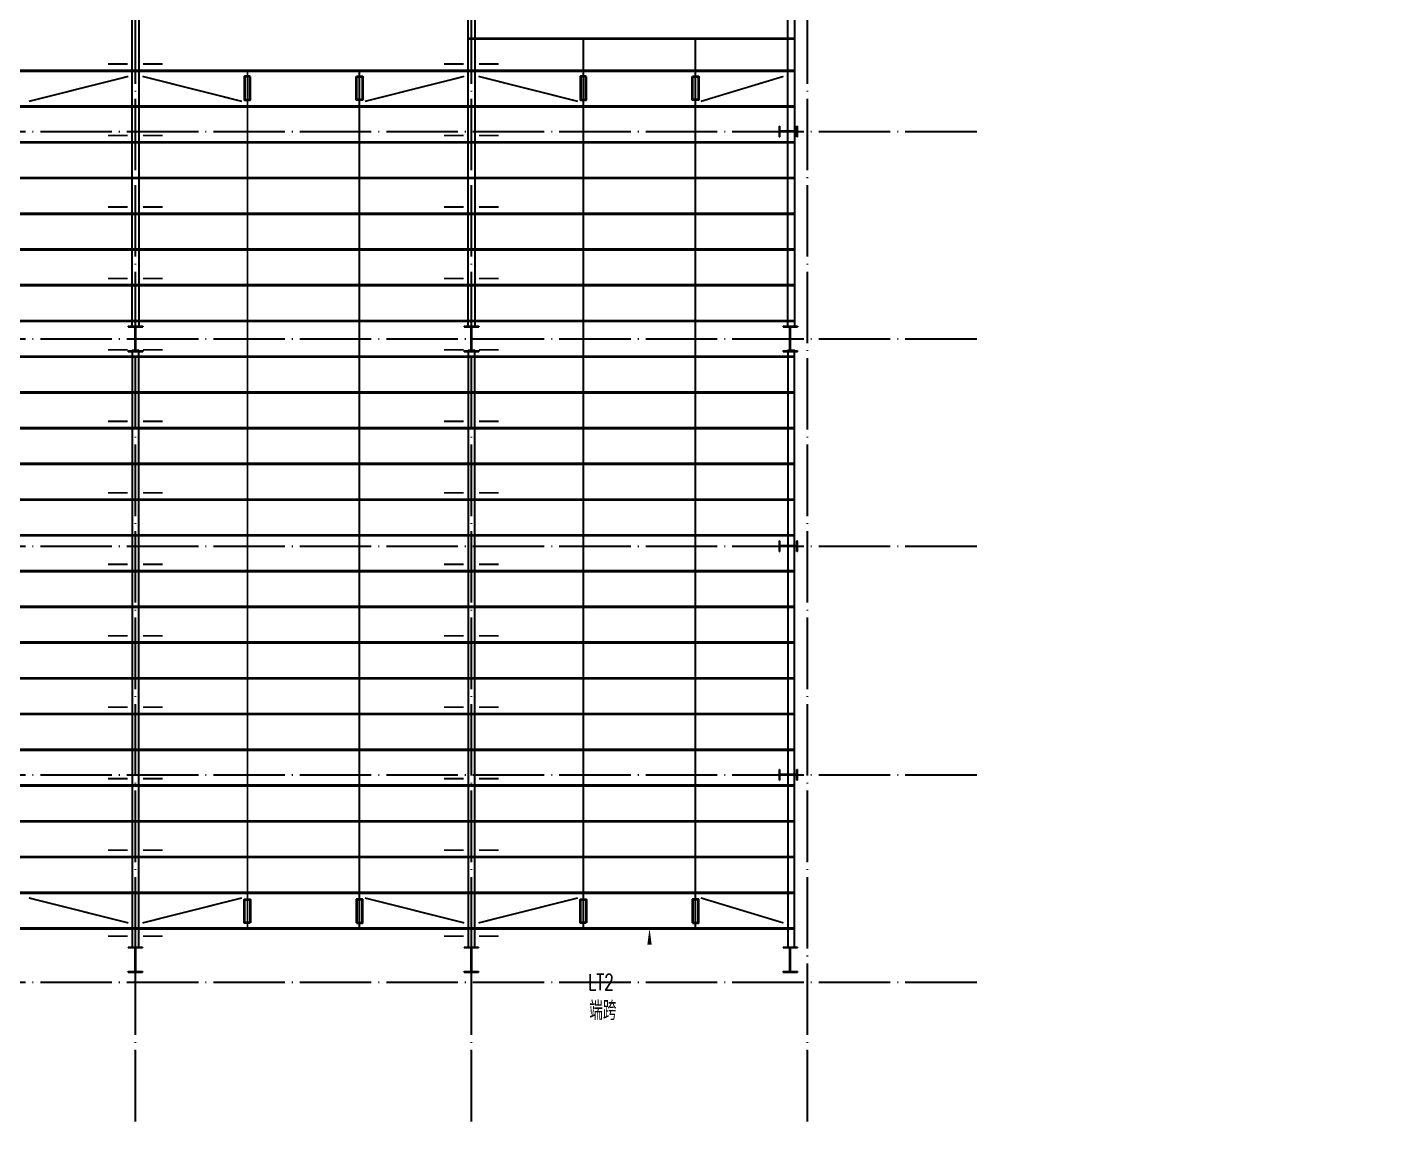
# Model space of a CAD drawing. Extents: x 95752 to 843522, y -411933 to 75567.
# Drawn here: x 696016 to 734137, y 6595 to 37727 of the extents above; entities that cross this region are included whole.
import ezdxf

# ---------------------------------------------------------------- set-up
doc = ezdxf.new("R2010")
doc.units = 0
doc.header["$LTSCALE"] = 1000
doc.header["$MEASUREMENT"] = 0
doc.linetypes.add('DOTE', pattern=[2.42, 2, -0.2, 0.02, -0.2])
for name, color, linetype in [('13', 4, 'Continuous'), ('_0', 7, 'Continuous'), ('C-粗线', 51, 'Continuous'), ('DIM_SYMB', 3, 'Continuous'), ('DOTE', 1, 'Continuous'), ('屋架梁', 2, 'Continuous'), ('檩条', 4, 'Continuous')]:
    doc.layers.add(name, color=color, linetype=linetype)
doc.layers.add('14', color=2, linetype='Continuous', lineweight=20)
doc.layers.add('拉杆', color=3, linetype='Continuous', lineweight=35)
doc.styles.add('_HZTXT', font='gs_txt.shx', dxfattribs={"width": 0.8, "bigfont": 'hzdx.shx'})
doc.styles.add('_TCH_DIM', font='SIMPLEX', dxfattribs={"bigfont": 'GBCBIG'})
doc.styles.add('HT', font='simhei.ttf')
doc.styles.add('HZTXT', font='romans.shx', dxfattribs={"width": 0.7, "bigfont": 'hzdx.shx'})
doc.styles.add('hztxt0', font='romans.shx', dxfattribs={"bigfont": 'gbcbig0.shx'})
doc.styles.get("Standard").update_dxf_attribs({"font": 'gbenor.shx', "bigfont": 'gbcbig.shx'})
doc.styles.add('宋体', font='SimSun.ttf')

# ---------------------------------------------------------------- blocks, each defined once
blk = doc.blocks.new('钢柱模板')
at = {"layer": 'C-粗线', "color": 6}
for p, q in [((-126612, -233033), (-126600, -233033)), ((-126612, -233333), (-126612, -233033)), ((-126612, -233033), (-126600, -233033)), ((-126612, -233333), (-126612, -233033)), ((-126600, -233333), (-126600, -233033)), ((-126600, -233333), (-126600, -233033)), ((-126592, -233174), (-126600, -233166)), ((-126592, -233174), (-126600, -233166)), ((-126124, -233174), (-126600, -233174)), ((-126124, -233174), (-126600, -233174)), ((-126592, -233192), (-126600, -233200)), ((-126124, -233192), (-126600, -233192)), ((-126592, -233192), (-126600, -233200)), ((-126124, -233192), (-126600, -233192)), ((-126132, -233174), (-126124, -233166)), ((-126132, -233174), (-126124, -233166)), ((-126132, -233192), (-126124, -233200)), ((-126132, -233192), (-126124, -233200)), ((-126124, -233033), (-126112, -233033)), ((-126124, -233333), (-126124, -233033)), ((-126124, -233033), (-126112, -233033)), ((-126124, -233333), (-126124, -233033)), ((-126112, -233333), (-126112, -233033)), ((-126112, -233333), (-126112, -233033)), ((-126612, -233333), (-126600, -233333)), ((-126612, -233333), (-126600, -233333)), ((-126112, -233333), (-126124, -233333)), ((-126112, -233333), (-126124, -233333)), ((-144837, -238633), (-144837, -238645)), ((-144837, -238633), (-144427, -238633)), ((-144837, -238633), (-144837, -238645)), ((-144837, -238633), (-144427, -238633)), ((-144427, -238633), (-144427, -238645)), ((-144427, -238633), (-144427, -238645)), ((-135437, -238633), (-135437, -238645)), ((-135437, -238633), (-135027, -238633)), ((-135437, -238633), (-135437, -238645)), ((-135437, -238633), (-135027, -238633)), ((-135027, -238633), (-135027, -238645)), ((-135027, -238633), (-135027, -238645)), ((-126512, -238633), (-126512, -238645)), ((-126512, -238633), (-126112, -238633)), ((-126512, -238633), (-126512, -238645)), ((-126512, -238633), (-126112, -238633)), ((-126112, -238633), (-126112, -238645)), ((-126112, -238633), (-126112, -238645)), ((-144837, -238645), (-144427, -238645)), ((-144837, -238645), (-144427, -238645)), ((-144641, -238653), (-144649, -238645)), ((-144641, -238653), (-144649, -238645)), ((-144641, -239321), (-144641, -238645)), ((-144641, -239321), (-144641, -238645)), ((-144623, -238653), (-144615, -238645)), ((-144623, -239321), (-144623, -238645)), ((-144623, -238653), (-144615, -238645)), ((-144623, -239321), (-144623, -238645)), ((-135437, -238645), (-135027, -238645)), ((-135437, -238645), (-135027, -238645)), ((-135241, -238653), (-135249, -238645)), ((-135241, -238653), (-135249, -238645)), ((-135241, -239321), (-135241, -238645)), ((-135241, -239321), (-135241, -238645)), ((-135223, -238653), (-135215, -238645)), ((-135223, -239321), (-135223, -238645)), ((-135223, -238653), (-135215, -238645)), ((-135223, -239321), (-135223, -238645)), ((-126512, -238645), (-126112, -238645)), ((-126512, -238645), (-126112, -238645)), ((-126321, -238653), (-126329, -238645)), ((-126321, -238653), (-126329, -238645)), ((-126321, -239321), (-126321, -238645)), ((-126321, -239321), (-126321, -238645)), ((-126303, -238653), (-126295, -238645)), ((-126303, -239321), (-126303, -238645)), ((-126303, -238653), (-126295, -238645)), ((-126303, -239321), (-126303, -238645)), ((-144837, -239333), (-144837, -239321)), ((-144837, -239321), (-144427, -239321)), ((-144837, -239333), (-144837, -239321)), ((-144837, -239321), (-144427, -239321)), ((-144837, -239333), (-144427, -239333)), ((-144837, -239333), (-144427, -239333)), ((-144641, -239313), (-144649, -239321)), ((-144641, -239313), (-144649, -239321)), ((-144623, -239313), (-144615, -239321)), ((-144623, -239313), (-144615, -239321)), ((-144427, -239321), (-144427, -239333)), ((-144427, -239321), (-144427, -239333)), ((-135437, -239333), (-135437, -239321)), ((-135437, -239321), (-135027, -239321)), ((-135437, -239333), (-135437, -239321)), ((-135437, -239321), (-135027, -239321)), ((-135437, -239333), (-135027, -239333)), ((-135437, -239333), (-135027, -239333)), ((-135241, -239313), (-135249, -239321)), ((-135241, -239313), (-135249, -239321)), ((-135223, -239313), (-135215, -239321)), ((-135223, -239313), (-135215, -239321)), ((-135027, -239321), (-135027, -239333)), ((-135027, -239321), (-135027, -239333)), ((-126512, -239333), (-126512, -239321)), ((-126512, -239321), (-126112, -239321)), ((-126512, -239333), (-126512, -239321)), ((-126512, -239321), (-126112, -239321)), ((-126512, -239333), (-126112, -239333)), ((-126512, -239333), (-126112, -239333)), ((-126321, -239313), (-126329, -239321)), ((-126321, -239313), (-126329, -239321)), ((-126303, -239313), (-126295, -239321)), ((-126303, -239313), (-126295, -239321)), ((-126112, -239321), (-126112, -239333)), ((-126112, -239321), (-126112, -239333)), ((-126612, -244633), (-126600, -244633)), ((-126612, -244933), (-126612, -244633)), ((-126612, -244633), (-126600, -244633)), ((-126612, -244933), (-126612, -244633)), ((-126600, -244933), (-126600, -244633)), ((-126600, -244933), (-126600, -244633)), ((-126124, -244633), (-126112, -244633)), ((-126124, -244933), (-126124, -244633)), ((-126124, -244633), (-126112, -244633)), ((-126124, -244933), (-126124, -244633)), ((-126112, -244933), (-126112, -244633)), ((-126112, -244933), (-126112, -244633)), ((-126612, -244933), (-126600, -244933)), ((-126612, -244933), (-126600, -244933)), ((-126592, -244774), (-126600, -244766)), ((-126592, -244774), (-126600, -244766)), ((-126124, -244774), (-126600, -244774)), ((-126124, -244774), (-126600, -244774)), ((-126592, -244792), (-126600, -244800)), ((-126124, -244792), (-126600, -244792)), ((-126592, -244792), (-126600, -244800)), ((-126124, -244792), (-126600, -244792)), ((-126132, -244774), (-126124, -244766)), ((-126132, -244774), (-126124, -244766)), ((-126132, -244792), (-126124, -244800)), ((-126132, -244792), (-126124, -244800)), ((-126112, -244933), (-126124, -244933)), ((-126112, -244933), (-126124, -244933)), ((-126612, -251033), (-126600, -251033)), ((-126612, -251333), (-126612, -251033)), ((-126612, -251033), (-126600, -251033)), ((-126612, -251333), (-126612, -251033)), ((-126600, -251333), (-126600, -251033)), ((-126600, -251333), (-126600, -251033)), ((-126592, -251174), (-126600, -251166)), ((-126592, -251174), (-126600, -251166)), ((-126124, -251174), (-126600, -251174)), ((-126124, -251174), (-126600, -251174)), ((-126592, -251192), (-126600, -251200)), ((-126124, -251192), (-126600, -251192)), ((-126592, -251192), (-126600, -251200)), ((-126124, -251192), (-126600, -251192)), ((-126132, -251174), (-126124, -251166)), ((-126132, -251174), (-126124, -251166)), ((-126132, -251192), (-126124, -251200)), ((-126132, -251192), (-126124, -251200)), ((-126124, -251033), (-126112, -251033)), ((-126124, -251333), (-126124, -251033)), ((-126124, -251033), (-126112, -251033)), ((-126124, -251333), (-126124, -251033)), ((-126112, -251333), (-126112, -251033)), ((-126112, -251333), (-126112, -251033)), ((-126612, -251333), (-126600, -251333)), ((-126612, -251333), (-126600, -251333)), ((-126112, -251333), (-126124, -251333)), ((-126112, -251333), (-126124, -251333)), ((-144832, -256003), (-144832, -256015)), ((-144832, -256003), (-144432, -256003)), ((-144832, -256003), (-144832, -256015)), ((-144832, -256003), (-144432, -256003)), ((-144832, -256015), (-144432, -256015)), ((-144832, -256015), (-144432, -256015)), ((-144641, -256023), (-144649, -256015)), ((-144641, -256023), (-144649, -256015)), ((-144641, -256691), (-144641, -256015)), ((-144641, -256691), (-144641, -256015)), ((-144623, -256023), (-144615, -256015)), ((-144623, -256691), (-144623, -256015)), ((-144623, -256023), (-144615, -256015)), ((-144623, -256691), (-144623, -256015)), ((-144432, -256003), (-144432, -256015)), ((-144432, -256003), (-144432, -256015)), ((-135432, -256003), (-135432, -256015)), ((-135432, -256003), (-135032, -256003)), ((-135432, -256003), (-135432, -256015)), ((-135432, -256003), (-135032, -256003)), ((-135432, -256015), (-135032, -256015)), ((-135432, -256015), (-135032, -256015)), ((-135241, -256023), (-135249, -256015)), ((-135241, -256023), (-135249, -256015)), ((-135241, -256691), (-135241, -256015)), ((-135241, -256691), (-135241, -256015)), ((-135223, -256023), (-135215, -256015)), ((-135223, -256691), (-135223, -256015)), ((-135223, -256023), (-135215, -256015)), ((-135223, -256691), (-135223, -256015)), ((-135032, -256003), (-135032, -256015)), ((-135032, -256003), (-135032, -256015)), ((-126512, -256003), (-126512, -256015)), ((-126512, -256003), (-126112, -256003)), ((-126512, -256003), (-126512, -256015)), ((-126512, -256003), (-126112, -256003)), ((-126512, -256015), (-126112, -256015)), ((-126512, -256015), (-126112, -256015)), ((-126321, -256023), (-126329, -256015)), ((-126321, -256023), (-126329, -256015)), ((-126321, -256691), (-126321, -256015)), ((-126321, -256691), (-126321, -256015)), ((-126303, -256023), (-126295, -256015)), ((-126303, -256691), (-126303, -256015)), ((-126303, -256023), (-126295, -256015)), ((-126303, -256691), (-126303, -256015)), ((-126112, -256003), (-126112, -256015)), ((-126112, -256003), (-126112, -256015)), ((-144832, -256703), (-144832, -256691)), ((-144832, -256691), (-144432, -256691)), ((-144832, -256703), (-144832, -256691)), ((-144832, -256691), (-144432, -256691)), ((-144832, -256703), (-144432, -256703)), ((-144832, -256703), (-144432, -256703)), ((-144641, -256683), (-144649, -256691)), ((-144641, -256683), (-144649, -256691)), ((-144623, -256683), (-144615, -256691)), ((-144623, -256683), (-144615, -256691)), ((-144432, -256691), (-144432, -256703)), ((-144432, -256691), (-144432, -256703)), ((-135432, -256703), (-135432, -256691)), ((-135432, -256691), (-135032, -256691)), ((-135432, -256703), (-135432, -256691)), ((-135432, -256691), (-135032, -256691)), ((-135432, -256703), (-135032, -256703)), ((-135432, -256703), (-135032, -256703)), ((-135241, -256683), (-135249, -256691)), ((-135241, -256683), (-135249, -256691)), ((-135223, -256683), (-135215, -256691)), ((-135223, -256683), (-135215, -256691)), ((-135032, -256691), (-135032, -256703)), ((-135032, -256691), (-135032, -256703)), ((-126512, -256703), (-126512, -256691)), ((-126512, -256691), (-126112, -256691)), ((-126512, -256703), (-126512, -256691)), ((-126512, -256691), (-126112, -256691)), ((-126512, -256703), (-126112, -256703)), ((-126512, -256703), (-126112, -256703)), ((-126321, -256683), (-126329, -256691)), ((-126321, -256683), (-126329, -256691)), ((-126303, -256683), (-126295, -256691)), ((-126303, -256683), (-126295, -256691)), ((-126112, -256691), (-126112, -256703)), ((-126112, -256691), (-126112, -256703))]:
    blk.add_line(p, q, dxfattribs=at)
blk = doc.blocks.new('zw-02')
at = {"layer": 'DOTE', "linetype": 'DOTE'}
for p, q in [((383743, 4846), (383743, 63646)), ((393143, 4846), (393143, 63646)), ((402543, 4846), (402543, 63646)), ((303643, 32546), (407443, 32546)), ((303643, 26746), (407443, 26746)), ((303643, 20946), (407443, 20946)), ((303643, 14546), (407443, 14546)), ((303643, 8746), (407443, 8746))]:
    blk.add_line(p, q, dxfattribs=at)
blk = doc.blocks.new('弘吉车间2')
at = {"layer": '14'}
h = blk.add_hatch(dxfattribs=at)
h.set_pattern_fill('ANSI31', color=256, scale=100, angle=135, style=0)
h.set_pattern_definition([(180, (-226475.39, -78017.824), (-3e-15, -12.5), [])])
edge = h.paths.add_edge_path()
edge.add_line((-9011, 2855), (-9011, 2773))
edge.add_line((-9011, 2773), (-9152, 2773))
edge.add_line((-9152, 2773), (-9152, 3084))
edge.add_arc((-9062, 3084), 90, 90, 180, ccw=False)
edge.add_line((-9062, 3174), (-8271, 3174))
edge.add_arc((-8271, 3084), 90, 0, 90, ccw=False)
edge.add_line((-8181, 3084), (-8181, 2768))
edge.add_line((-8181, 2768), (-8311, 2768))
edge.add_line((-8311, 2768), (-8311, 2862))
edge.add_line((-8311, 2862), (-8282, 2862))
edge.add_line((-8282, 2862), (-8268, 2862))
edge.add_line((-8268, 2862), (-8268, 3074))
edge.add_line((-8268, 3074), (-9055, 3074))
edge.add_line((-9055, 3074), (-9055, 2855))
edge.add_line((-9055, 2855), (-9011, 2855))
h.paths.add_polyline_path([(-8629, 2622), (-8629, 3030), (-8321, 3030), (-8321, 2942), (-8535, 2942), (-8535, 2855), (-8362, 2855), (-8362, 2525), (-8542, 2525), (-8542, 2442), (-8320, 2442), (-8320, 2365), (-8628, 2365), (-8628, 2526), (-8697, 2526), (-8697, 2365), (-9006, 2365), (-9006, 2442), (-8784, 2442), (-8784, 2525), (-8963, 2525), (-8963, 2855), (-8790, 2855), (-8790, 2942), (-9004, 2942), (-9004, 3030), (-8697, 3030), (-8697, 2622)])
h.paths.add_polyline_path([(-8874, 2772), (-8776, 2772), (-8776, 2616), (-8874, 2616)], flags=16)
h.paths.add_polyline_path([(-8452, 2772), (-8549, 2772), (-8549, 2616), (-8452, 2616)], flags=16)
edge = h.paths.add_edge_path()
edge.add_line((-9011, 2525), (-9011, 2607))
edge.add_line((-9011, 2607), (-9152, 2607))
edge.add_line((-9152, 2607), (-9152, 2296))
edge.add_arc((-9062, 2296), 90, 180, 270)
edge.add_line((-9062, 2206), (-8271, 2206))
edge.add_arc((-8271, 2296), 90, 270, 360)
edge.add_line((-8181, 2296), (-8181, 2612))
edge.add_line((-8181, 2612), (-8311, 2612))
edge.add_line((-8311, 2612), (-8311, 2518))
edge.add_line((-8311, 2518), (-8282, 2518))
edge.add_line((-8282, 2518), (-8268, 2518))
edge.add_line((-8268, 2518), (-8268, 2306))
edge.add_line((-8268, 2306), (-9055, 2306))
edge.add_line((-9055, 2306), (-9055, 2525))
edge.add_line((-9055, 2525), (-9011, 2525))
for p, q in [((-9300, 29320), (-9300, 0)), ((-9300, 29320), (0, 29320)), ((-9300, 24820), (0, 24820)), ((-9300, 20320), (0, 20320)), ((-9300, 18320), (0, 18320)), ((-9300, 16320), (0, 16320)), ((-9300, 15320), (0, 15320)), ((-9300, 14320), (0, 14320)), ((-9300, 13320), (0, 13320)), ((-9300, 12320), (0, 12320)), ((-9300, 11320), (0, 11320)), ((-9300, 10320), (0, 10320)), ((-9300, 9320), (0, 9320)), ((-9300, 8320), (0, 8320)), ((-9300, 7320), (0, 7320)), ((-9300, 6320), (0, 6320)), ((-9300, 5320), (0, 5320)), ((-9300, 4320), (0, 4320)), ((-9300, 3320), (0, 3320)), ((-9300, 3320), (0, 3320))]:
    blk.add_line(p, q, dxfattribs=at)
for points in [[(-9300, 0), (0, 0), (0, 29320), (-9300, 29320)], [(-8874, 2772), (-8776, 2772), (-8776, 2616), (-8874, 2616)], [(-8452, 2772), (-8549, 2772), (-8549, 2616), (-8452, 2616)]]:
    blk.add_lwpolyline(points, close=True, dxfattribs=at)
for points in [[(-9011, 2855), (-9011, 2773), (-9152, 2773), (-9152, 3084, -0.414214), (-9062, 3174), (-8271, 3174, -0.414214), (-8181, 3084), (-8181, 2768), (-8311, 2768), (-8311, 2862), (-8282, 2862), (-8268, 2862), (-8268, 3074), (-9055, 3074), (-9055, 2855)], [(-9011, 2525), (-9011, 2607), (-9152, 2607), (-9152, 2296, 0.414214), (-9062, 2206), (-8271, 2206, 0.414214), (-8181, 2296), (-8181, 2612), (-8311, 2612), (-8311, 2518), (-8282, 2518), (-8268, 2518), (-8268, 2306), (-9055, 2306), (-9055, 2525)]]:
    blk.add_lwpolyline(points, format="xyb", close=True, dxfattribs=at)
blk.add_lwpolyline([(-8629, 2622), (-8629, 2622), (-8629, 3030), (-8321, 3030), (-8321, 2942), (-8535, 2942), (-8535, 2855), (-8362, 2855), (-8362, 2525), (-8542, 2525), (-8542, 2442), (-8320, 2442), (-8320, 2365), (-8628, 2365), (-8628, 2526), (-8697, 2526), (-8697, 2365), (-9006, 2365), (-9006, 2442), (-8784, 2442), (-8784, 2525), (-8963, 2525), (-8963, 2855), (-8790, 2855), (-8790, 2942), (-9004, 2942), (-9004, 3030), (-8697, 3030), (-8697, 2622), (-8629, 2622)], dxfattribs=at)
at = {"layer": '13', "color": 7, "style": '_HZTXT', "width": 0.85}
for s, height, p in [('佛山市天地元一净化设备有限公司', 417.91, (-6694, 19336)), ('净化智能装备总部项目-', 417.91, (-6750, 18616)), ('1号车间', 417.9, (-2815, 18616)), ('佛山市天地元一净化设备有限公司', 417.91, (-6282, 17179)), ('结 施', 400, (-6198, 14522)), ('GS-  /22', 400, (-6198, 13522)), ('第 1 版', 400, (-6198, 12522)), ('2025.09', 400, (-6166, 11522)), ('AT-FS25023E', 400, (-6166, 3522))]:
    blk.add_text(s, height=height, dxfattribs=at).set_placement(p)
at = {"layer": '13', "style": 'HZTXT', "width": 0.7}
for s, p in [('建筑工程甲级设计证书号：A144002161', (-8015, 1568)), ('市政工程乙级设计证书号：A244002168', (-8015, 1144)), ('城乡规划编制乙级证书编号：粤自资规乙字23440110', (-8015, 639)), ('电话 Tel：020-84214629', (-8015, 159))]:
    blk.add_text(s, height=350, rotation=359.9997, dxfattribs=at).set_placement(p)
at = {"layer": '14'}
for s, height, style, width, p in [('注册章', 350, '宋体', 0.82, (-9173, 24949)), ('工程设计出图专用章', 350, '宋体', 0.82, (-9173, 20449)), ('项', 350, '宋体', 0.82, (-9176, 19220)), ('目', 350, '宋体', 0.82, (-8632, 19220)), ('名', 350, '宋体', 0.82, (-8081, 19220)), ('称', 350, '宋体', 0.82, (-7542, 19220)), ('兴', 350, '宋体', 0.82, (-9176, 17220)), ('建', 350, '宋体', 0.82, (-8632, 17220)), ('单', 350, '宋体', 0.82, (-8081, 17220)), ('位', 350, '宋体', 0.82, (-7542, 17220)), ('图      名', 350, '宋体', 0.82, (-9176, 15566)), ('图      别', 350, '宋体', 0.82, (-9176, 14566)), ('图      号', 350, '宋体', 0.82, (-9176, 13566)), ('版  本  号', 350, '宋体', 0.82, (-9176, 12566)), ('日      期', 350, '宋体', 0.82, (-9176, 11566)), ('制      图', 350, '宋体', 0.82, (-9176, 10566)), ('设      计', 350, '宋体', 0.82, (-9176, 9566)), ('专业负责人', 350, '宋体', 0.82, (-9176, 8566)), ('项目负责人', 350, '宋体', 0.82, (-9176, 7566)), ('专业校对人', 350, '宋体', 0.82, (-9149, 6566, -24845)), ('审  核  人', 350, '宋体', 0.82, (-9149, 5566, -24845)), ('审  定  人', 350, '宋体', 0.82, (-9149, 4566, -24845)), ('设  计  号', 350, '宋体', 0.82, (-9149, 3566, -24845)), ('广州亚泰建筑设计院有限公司', 480, 'HT', 0.8, (-8033, 2612))]:
    blk.add_text(s, height=height, dxfattribs=dict(at, style=style, width=width)).set_placement(p)
at = {"layer": '14', "width": 0.8}
blk.add_text('GUANGZHOU ASIA TOP ARCHITECTURAL DESIGNINSTITUTE CO.,LTD', height=198, rotation=359.9997, dxfattribs=at).set_placement((-7987, 2124, -24845))
at = {"layer": '14', "style": 'hztxt0'}
for s, p in [('电子文件名：', (-24105, -584)), ('图纸版权属设计单位所有，未经许可，外人及外单位不得翻印复制作为其他工程之用。', (-14838, -548))]:
    blk.add_text(s, height=450, rotation=359.9997, dxfattribs=at).set_placement(p)

msp = doc.modelspace()

# ---------------------------------------------------------------- linework, layer by layer
at = {"const_width": 50}
for points in [[(698278.7, 36698.3), (698827.1, 36698.3)], [(699806.9, 36698.3), (699258.5, 36698.3)], [(707678.7, 36698.3), (708227.1, 36698.3)], [(709206.9, 36698.3), (708658.5, 36698.3)], [(698278.7, 34698.3), (698827.1, 34698.3)], [(699806.9, 34698.3), (699258.5, 34698.3)], [(707678.7, 34698.3), (708227.1, 34698.3)], [(709206.9, 34698.3), (708658.5, 34698.3)], [(698278.7, 32698.3), (698827.1, 32698.3)], [(699806.9, 32698.3), (699258.5, 32698.3)], [(707678.7, 32698.3), (708227.1, 32698.3)], [(709206.9, 32698.3), (708658.5, 32698.3)], [(698278.7, 30698.3), (698827.1, 30698.3)], [(699806.9, 30698.3), (699258.5, 30698.3)], [(707678.7, 30698.3), (708227.1, 30698.3)], [(709206.9, 30698.3), (708658.5, 30698.3)], [(698278.7, 28698.3), (698827.1, 28698.3)], [(699806.9, 28698.3), (699258.5, 28698.3)], [(707678.7, 28698.3), (708227.1, 28698.3)], [(709206.9, 28698.3), (708658.5, 28698.3)], [(698278.7, 26698.3), (698827.1, 26698.3)], [(699806.9, 26698.3), (699258.5, 26698.3)], [(707678.7, 26698.3), (708227.1, 26698.3)], [(709206.9, 26698.3), (708658.5, 26698.3)], [(698278.7, 24698.3), (698827.1, 24698.3)], [(699806.9, 24698.3), (699258.5, 24698.3)], [(707678.7, 24698.3), (708227.1, 24698.3)], [(709206.9, 24698.3), (708658.5, 24698.3)], [(698278.7, 22698.3), (698827.1, 22698.3)], [(699806.9, 22698.3), (699258.5, 22698.3)], [(707678.7, 22698.3), (708227.1, 22698.3)], [(709206.9, 22698.3), (708658.5, 22698.3)], [(698278.7, 20698.3), (698827.1, 20698.3)], [(699806.9, 20698.3), (699258.5, 20698.3)], [(707678.7, 20698.3), (708227.1, 20698.3)], [(709206.9, 20698.3), (708658.5, 20698.3)], [(698278.7, 18698.3), (698827.1, 18698.3)], [(699806.9, 18698.3), (699258.5, 18698.3)], [(707678.7, 18698.3), (708227.1, 18698.3)], [(709206.9, 18698.3), (708658.5, 18698.3)], [(698278.7, 16698.3), (698827.1, 16698.3)], [(699806.9, 16698.3), (699258.5, 16698.3)], [(707678.7, 16698.3), (708227.1, 16698.3)], [(709206.9, 16698.3), (708658.5, 16698.3)], [(698278.7, 14698.3), (698827.1, 14698.3)], [(699806.9, 14698.3), (699258.5, 14698.3)], [(707678.7, 14698.3), (708227.1, 14698.3)], [(709206.9, 14698.3), (708658.5, 14698.3)], [(698278.7, 12290.1), (698827.1, 12290.1)], [(699806.9, 12290.1), (699258.5, 12290.1)], [(707678.7, 12290.1), (708227.1, 12290.1)], [(709206.9, 12290.1), (708658.5, 12290.1)]]:
    msp.add_lwpolyline(points, dxfattribs=at)
at = {"layer": 'DIM_SYMB'}
msp.add_lwpolyline([(710823.3, 10627.1, 0, 0, 0), (713426.6, 10627.1, 0, 0, 0), (713426.6, 12507.4, 0, 120, 0), (713426.6, 12057.4, 0, 0, 0)], format="xyseb", dxfattribs=at)
at = {"layer": '屋架梁', "linetype": 'ByBlock'}
for points in [[(698949.1, 46682.4), (699136.6, 46682.4), (699136.6, 29332.4), (698949.1, 29332.4)], [(708349.1, 46682.4), (708536.6, 46682.4), (708536.6, 29332.4), (708349.1, 29332.4)], [(717294.1, 46682.4), (717481.6, 46682.4), (717481.6, 29332.4), (717294.1, 29332.4)], [(698949.1, 11987.4), (699136.6, 11987.4), (699136.6, 28682.4), (698949.1, 28682.4)], [(708349.1, 11987.4), (708536.6, 11987.4), (708536.6, 28682.4), (708349.1, 28682.4)], [(717294.1, 11987.4), (717481.6, 11987.4), (717481.6, 28682.4), (717294.1, 28682.4)]]:
    msp.add_lwpolyline(points, close=True, dxfattribs=at)
at = {"layer": '拉杆', "const_width": 50}
for points in [[(711575.8, 12507.4), (711575.8, 37407.4)], [(714708.8, 12507.4), (714708.8, 37407.4)], [(698843.8, 36352.6), (696063.8, 35653.2)], [(699240.9, 36352.6), (702020.9, 35653.2)], [(702175.8, 12507.4), (702175.8, 36507.4)], [(705308.8, 12507.4), (705308.8, 36507.4)], [(708243.8, 36352.6), (705463.8, 35653.2)], [(708640.9, 36352.6), (711420.9, 35653.2)], [(717175, 36352.6), (714863.8, 35653.2)], [(698843.8, 12662.3), (696063.8, 13361.7)], [(698843.8, 12662.3), (696063.8, 13361.7)], [(699240.9, 12662.3), (702020.9, 13361.7)], [(699240.9, 12662.3), (702020.9, 13361.7)], [(708243.8, 12662.3), (705463.8, 13361.7)], [(708243.8, 12662.3), (705463.8, 13361.7)], [(708640.9, 12662.3), (711420.9, 13361.7)], [(708640.9, 12662.3), (711420.9, 13361.7)], [(717175, 12662.3), (714863.8, 13361.7)], [(717175, 12662.3), (714863.8, 13361.7)]]:
    msp.add_lwpolyline(points, dxfattribs=at)
at = {"layer": '拉杆'}
for points in [[(702256.9, 36352.4), (702091.3, 36352.4), (702091.3, 35694.2), (702256.9, 35694.2)], [(705227.7, 36352.4), (705393.3, 36352.4), (705393.3, 35694.2), (705227.7, 35694.2)], [(711656.9, 36352.4), (711491.3, 36352.4), (711491.3, 35694.2), (711656.9, 35694.2)], [(714627.7, 36352.4), (714793.3, 36352.4), (714793.3, 35694.2), (714627.7, 35694.2)], [(702256.9, 12662.5), (702091.3, 12662.5), (702091.3, 13320.7), (702256.9, 13320.7)], [(705227.7, 12662.5), (705393.3, 12662.5), (705393.3, 13320.7), (705227.7, 13320.7)], [(711656.9, 12662.5), (711491.3, 12662.5), (711491.3, 13320.7), (711656.9, 13320.7)], [(714627.7, 12662.5), (714793.3, 12662.5), (714793.3, 13320.7), (714627.7, 13320.7)]]:
    msp.add_lwpolyline(points, close=True, dxfattribs=at)
at = {"layer": '檩条', "const_width": 80}
for points in [[(708349.1, 37407.4), (717481.6, 37407.4)], [(624204.1, 36507.4), (717481.6, 36507.4)], [(624204.1, 36507.4), (717481.6, 36507.4)], [(624204.1, 35507.4), (717481.6, 35507.4)], [(624204.1, 34507.4), (717481.6, 34507.4)], [(624204.1, 33507.4), (717481.6, 33507.4)], [(624204.1, 32507.4), (717481.6, 32507.4)], [(624204.1, 31507.4), (717481.6, 31507.4)], [(624204.1, 30507.4), (717481.6, 30507.4)], [(624204.1, 29507.4), (717481.6, 29507.4)], [(624204.1, 28507.4), (717481.6, 28507.4)], [(624204.1, 27507.4), (717481.6, 27507.4)], [(624204.1, 26507.4), (717481.6, 26507.4)], [(624204.1, 25507.4), (717481.6, 25507.4)], [(624204.1, 24507.4), (717481.6, 24507.4)], [(624204.1, 23507.4), (717481.6, 23507.4)], [(624204.1, 22507.4), (717481.6, 22507.4)], [(624204.1, 21507.4), (717481.6, 21507.4)], [(624204.1, 20507.4), (717481.6, 20507.4)], [(624204.1, 19507.4), (717481.6, 19507.4)], [(624204.1, 18507.4), (717481.6, 18507.4)], [(624204.1, 17507.4), (717481.6, 17507.4)], [(624204.1, 16507.4), (717481.6, 16507.4)], [(624204.1, 15507.4), (717481.6, 15507.4)], [(624204.1, 14507.4), (717481.6, 14507.4)], [(624204.1, 13507.4), (717481.6, 13507.4)], [(624204.1, 12507.4), (717481.6, 12507.4)]]:
    msp.add_lwpolyline(points, dxfattribs=at)

# ---------------------------------------------------------------- block references
for name, p in [('zw-02', (315300, 2261.5)), ('钢柱模板', (843674.3, 267990.9))]:
    msp.add_blockref(name, p)
at = {"layer": '_0', "xscale": 1.5, "yscale": 1.5, "zscale": 1.5}
msp.add_blockref('弘吉车间2', (759372.7, -12033), dxfattribs=at)

# ---------------------------------------------------------------- texts
at = {"layer": 'DIM_SYMB', "color": 7, "style": '_TCH_DIM', "width": 0.705882}
msp.add_text('LT2', height=446.25, dxfattribs=at).set_placement((711712.4, 10784.6))
at = {"layer": 'DIM_SYMB', "color": 7, "style": '_TCH_DIM'}
msp.add_text('端跨', height=528.89, dxfattribs=at).set_placement((711739.9, 9944.6))

doc.saveas('drawing.dxf')
